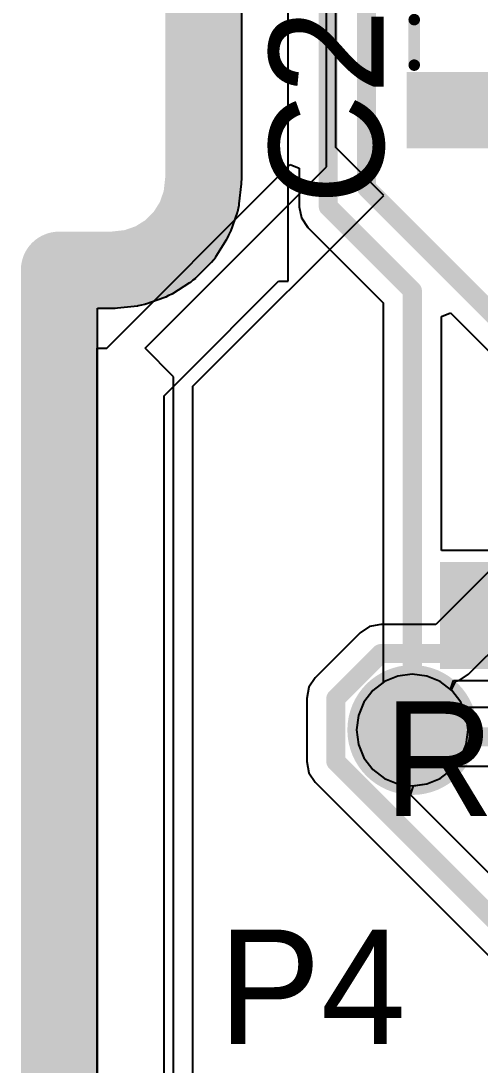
# Model space of a CAD drawing. Header units: millimetres. Extents: x 50.7 to 141.9, y 26.7 to 123.6.
# Drawn here: x 50.67 to 56.78, y 54.47 to 68.36 of the extents above; entities that cross this region are included whole.
import ezdxf

# ---------------------------------------------------------------- set-up
doc = ezdxf.new("R2010")
doc.units = ezdxf.units.MM
for name, color, linetype in [('BottomLayer', 5, 'Continuous'), ('BottomSolder', 6, 'Continuous'), ('InternalPlane1', 76, 'Continuous'), ('InternalPlane3', 216, 'Continuous'), ('MidLayer1', 16, 'Continuous'), ('MidLayer2', 76, 'Continuous'), ('MidLayer3', 90, 'Continuous'), ('MidLayer4', 156, 'Continuous'), ('MultiLayer', 9, 'Continuous'), ('TopLayer', 1, 'Continuous'), ('TopOverlay', 2, 'Continuous'), ('TopPaste', 8, 'Continuous'), ('TopSolder', 216, 'Continuous')]:
    doc.layers.add(name, color=color, linetype=linetype)

msp = doc.modelspace()

# ---------------------------------------------------------------- linework, layer by layer
at = {"layer": 'BottomLayer'}
for p, q in [((54.737, 66.421), (54.737, 77.851)), ((52.324, 64.008), (54.737, 66.421)), ((52.705, 63.627), (52.324, 64.008)), ((59.64, 63.78), (56.193, 60.332)), ((52.705, 27.94), (52.705, 63.627)), ((56.628, 59.669), (59.428, 62.469)), ((55.31, 60.303), (55.184, 60.219)), ((55.335, 60.308), (55.31, 60.303)), ((55.459, 60.332), (55.335, 60.308)), ((56.193, 60.332), (55.459, 60.332)), ((55.184, 60.219), (54.589, 59.624)), ((54.589, 59.624), (54.505, 59.497)), ((56.502, 59.585), (56.628, 59.669)), ((54.505, 59.497), (54.476, 59.349)), ((56.401, 59.462), (56.457, 59.576)), ((56.405, 59.453), (56.401, 59.462)), ((56.523, 59.299), (56.405, 59.453)), ((56.405, 59.453), (56.405, 59.453)), ((56.405, 59.453), (56.405, 59.453)), ((56.457, 59.576), (56.502, 59.585)), ((54.476, 59.349), (54.476, 58.507)), ((56.554, 59.226), (56.523, 59.299)), ((67.837, 59.226), (56.554, 59.226)), ((54.476, 58.507), (54.505, 58.359)), ((54.505, 58.359), (54.589, 58.232)), ((56.251, 58.285), (56.405, 58.403)), ((56.405, 58.403), (56.441, 58.449)), ((56.441, 58.449), (57.317, 58.449)), ((54.589, 58.232), (59.167, 53.655)), ((55.895, 58.187), (56.072, 58.21)), ((56.072, 58.21), (56.251, 58.285)), ((55.854, 58.067), (55.895, 58.187)), ((59.83, 54.091), (55.854, 58.067))]:
    msp.add_line(p, q, dxfattribs=at)
at = {"layer": 'BottomLayer', "const_width": 0.254}
for points in [[(56.353, 59.944), (60.579, 64.17)], [(54.864, 59.349), (55.459, 59.944)], [(55.459, 59.944), (56.353, 59.944)], [(54.864, 58.507), (54.864, 59.349)], [(55.88, 58.928), (55.971, 58.837)], [(55.971, 58.837), (68.331, 58.837)], [(54.864, 58.507), (59.555, 53.816)]]:
    msp.add_lwpolyline(points, dxfattribs=at)
at = {"layer": 'BottomLayer'}
for points, const_width in [([(55.396, 59.944, 1), (55.523, 59.944, 1)], 0.127), ([(55.396, 59.944, 1), (55.523, 59.944, 1)], 0.127), ([(56.29, 59.944, 1), (56.417, 59.944, 1)], 0.127), ([(56.29, 59.944, 1), (56.417, 59.944, 1)], 0.127), ([(54.8, 59.349, 1), (54.927, 59.349, 1)], 0.127), ([(54.8, 59.349, 1), (54.927, 59.349, 1)], 0.127), ([(55.639, 58.928, 1), (56.121, 58.928, 1)], 0.483), ([(55.816, 58.928, 1), (55.944, 58.928, 1)], 0.127), ([(55.907, 58.837, 1), (56.034, 58.837, 1)], 0.127), ([(55.907, 58.837, 1), (56.034, 58.837, 1)], 0.127), ([(54.8, 58.507, 1), (54.927, 58.507, 1)], 0.127), ([(54.8, 58.507, 1), (54.927, 58.507, 1)], 0.127)]:
    msp.add_lwpolyline(points, format="xyb", close=True, dxfattribs=dict(at, const_width=const_width))
at = {"layer": 'BottomSolder', "const_width": 0.584}
msp.add_lwpolyline([(55.588, 58.928, 1), (56.172, 58.928, 1)], format="xyb", close=True, dxfattribs=at)
at = {"layer": 'InternalPlane1'}
for p, q in [((53.611, 66.249), (53.611, 76.909)), ((53.578, 65.925), (53.608, 66.192)), ((53.608, 66.192), (53.609, 66.22)), ((53.609, 66.22), (53.611, 66.249)), ((53.557, 65.827), (53.566, 65.869)), ((53.566, 65.869), (53.576, 65.911)), ((53.576, 65.911), (53.577, 65.918)), ((53.577, 65.918), (53.578, 65.925)), ((53.464, 65.56), (53.553, 65.813)), ((53.553, 65.813), (53.554, 65.82)), ((53.554, 65.82), (53.557, 65.827)), ((53.271, 65.229), (53.414, 65.457)), ((53.414, 65.457), (53.418, 65.463)), ((53.418, 65.463), (53.422, 65.469)), ((53.422, 65.469), (53.44, 65.508)), ((53.44, 65.508), (53.459, 65.546)), ((53.459, 65.546), (53.461, 65.553)), ((53.461, 65.553), (53.464, 65.56)), ((53.2, 65.14), (53.205, 65.145)), ((53.205, 65.145), (53.21, 65.15)), ((53.21, 65.15), (53.236, 65.184)), ((53.236, 65.184), (53.264, 65.217)), ((53.264, 65.217), (53.267, 65.224)), ((53.267, 65.224), (53.271, 65.229)), ((53.01, 64.95), (53.2, 65.14)), ((52.693, 64.736), (52.921, 64.879)), ((52.921, 64.879), (52.926, 64.883)), ((52.926, 64.883), (52.933, 64.886)), ((52.933, 64.886), (52.966, 64.914)), ((52.966, 64.914), (53, 64.94)), ((53, 64.94), (53.005, 64.945)), ((53.005, 64.945), (53.01, 64.95)), ((52.681, 64.728), (52.687, 64.732)), ((52.687, 64.732), (52.693, 64.736)), ((52.281, 64.584), (52.323, 64.593)), ((52.323, 64.593), (52.33, 64.596)), ((52.33, 64.596), (52.337, 64.597)), ((52.337, 64.597), (52.59, 64.686)), ((52.59, 64.686), (52.597, 64.689)), ((52.597, 64.689), (52.604, 64.691)), ((52.604, 64.691), (52.642, 64.71)), ((52.642, 64.71), (52.681, 64.728)), ((51.691, 28.45), (51.691, 64.539)), ((51.691, 64.539), (51.901, 64.539)), ((51.901, 64.539), (51.929, 64.541)), ((51.929, 64.541), (51.958, 64.542)), ((51.958, 64.542), (52.225, 64.572)), ((52.225, 64.572), (52.232, 64.573)), ((52.232, 64.573), (52.239, 64.574)), ((52.239, 64.574), (52.281, 64.584))]:
    msp.add_line(p, q, dxfattribs=at)
at = {"layer": 'InternalPlane1', "const_width": 1.016}
for points in [[(53.101, 66.249), (53.101, 76.909)], [(53.071, 65.982), (53.101, 66.249)], [(52.982, 65.728), (53.071, 65.982)], [(52.839, 65.501), (52.982, 65.728)], [(52.649, 65.311), (52.839, 65.501)], [(52.422, 65.168), (52.649, 65.311)], [(51.901, 65.049), (52.168, 65.079)], [(52.168, 65.079), (52.422, 65.168)], [(51.181, 28.239), (51.181, 65.049)], [(51.181, 65.049), (51.901, 65.049)]]:
    msp.add_lwpolyline(points, dxfattribs=at)
at = {"layer": 'InternalPlane1'}
for points, const_width in [([(52.847, 66.249, 1), (53.355, 66.249, 1)], 0.508), ([(52.847, 66.249, 1), (53.355, 66.249, 1)], 0.508), ([(52.817, 65.982, 1), (53.325, 65.982, 1)], 0.508), ([(52.817, 65.982, 1), (53.325, 65.982, 1)], 0.508), ([(52.728, 65.728, 1), (53.236, 65.728, 1)], 0.508), ([(52.728, 65.728, 1), (53.236, 65.728, 1)], 0.508), ([(52.585, 65.501, 1), (53.093, 65.501, 1)], 0.508), ([(52.585, 65.501, 1), (53.093, 65.501, 1)], 0.508), ([(52.395, 65.311, 1), (52.903, 65.311, 1)], 0.508), ([(52.395, 65.311, 1), (52.903, 65.311, 1)], 0.508), ([(51.914, 65.079, 1), (52.422, 65.079, 1)], 0.508), ([(51.914, 65.079, 1), (52.422, 65.079, 1)], 0.508), ([(52.168, 65.168, 1), (52.676, 65.168, 1)], 0.508), ([(52.168, 65.168, 1), (52.676, 65.168, 1)], 0.508), ([(50.927, 65.049, 1), (51.435, 65.049, 1)], 0.508), ([(50.927, 65.049, 1), (51.435, 65.049, 1)], 0.508), ([(51.647, 65.049, 1), (52.155, 65.049, 1)], 0.508), ([(51.647, 65.049, 1), (52.155, 65.049, 1)], 0.508), ([(55.448, 58.928, 1), (56.312, 58.928, 1)], 0.864)]:
    msp.add_lwpolyline(points, format="xyb", close=True, dxfattribs=dict(at, const_width=const_width))
at = {"layer": 'InternalPlane3'}
for p, q in [((53.611, 66.249), (53.611, 76.909)), ((53.578, 65.925), (53.608, 66.192)), ((53.608, 66.192), (53.609, 66.22)), ((53.609, 66.22), (53.611, 66.249)), ((53.557, 65.827), (53.566, 65.869)), ((53.566, 65.869), (53.576, 65.911)), ((53.576, 65.911), (53.577, 65.918)), ((53.577, 65.918), (53.578, 65.925)), ((53.464, 65.56), (53.553, 65.813)), ((53.553, 65.813), (53.554, 65.82)), ((53.554, 65.82), (53.557, 65.827)), ((53.271, 65.229), (53.414, 65.457)), ((53.414, 65.457), (53.418, 65.463)), ((53.418, 65.463), (53.422, 65.469)), ((53.422, 65.469), (53.44, 65.508)), ((53.44, 65.508), (53.459, 65.546)), ((53.459, 65.546), (53.461, 65.553)), ((53.461, 65.553), (53.464, 65.56)), ((53.2, 65.14), (53.205, 65.145)), ((53.205, 65.145), (53.21, 65.15)), ((53.21, 65.15), (53.236, 65.184)), ((53.236, 65.184), (53.264, 65.217)), ((53.264, 65.217), (53.267, 65.224)), ((53.267, 65.224), (53.271, 65.229)), ((53.01, 64.95), (53.2, 65.14)), ((52.693, 64.736), (52.921, 64.879)), ((52.921, 64.879), (52.926, 64.883)), ((52.926, 64.883), (52.933, 64.886)), ((52.933, 64.886), (52.966, 64.914)), ((52.966, 64.914), (53, 64.94)), ((53, 64.94), (53.005, 64.945)), ((53.005, 64.945), (53.01, 64.95)), ((52.681, 64.728), (52.687, 64.732)), ((52.687, 64.732), (52.693, 64.736)), ((52.281, 64.584), (52.323, 64.593)), ((52.323, 64.593), (52.33, 64.596)), ((52.33, 64.596), (52.337, 64.597)), ((52.337, 64.597), (52.59, 64.686)), ((52.59, 64.686), (52.597, 64.689)), ((52.597, 64.689), (52.604, 64.691)), ((52.604, 64.691), (52.642, 64.71)), ((52.642, 64.71), (52.681, 64.728)), ((51.691, 28.45), (51.691, 64.539)), ((51.691, 64.539), (51.901, 64.539)), ((51.901, 64.539), (51.929, 64.541)), ((51.929, 64.541), (51.958, 64.542)), ((51.958, 64.542), (52.225, 64.572)), ((52.225, 64.572), (52.232, 64.573)), ((52.232, 64.573), (52.239, 64.574)), ((52.239, 64.574), (52.281, 64.584))]:
    msp.add_line(p, q, dxfattribs=at)
at = {"layer": 'InternalPlane3', "const_width": 1.016}
for points in [[(53.101, 66.249), (53.101, 76.909)], [(53.071, 65.982), (53.101, 66.249)], [(52.982, 65.728), (53.071, 65.982)], [(52.839, 65.501), (52.982, 65.728)], [(52.649, 65.311), (52.839, 65.501)], [(52.422, 65.168), (52.649, 65.311)], [(51.901, 65.049), (52.168, 65.079)], [(52.168, 65.079), (52.422, 65.168)], [(51.181, 28.239), (51.181, 65.049)], [(51.181, 65.049), (51.901, 65.049)]]:
    msp.add_lwpolyline(points, dxfattribs=at)
at = {"layer": 'InternalPlane3'}
for points, const_width in [([(52.847, 66.249, 1), (53.355, 66.249, 1)], 0.508), ([(52.847, 66.249, 1), (53.355, 66.249, 1)], 0.508), ([(52.817, 65.982, 1), (53.325, 65.982, 1)], 0.508), ([(52.817, 65.982, 1), (53.325, 65.982, 1)], 0.508), ([(52.728, 65.728, 1), (53.236, 65.728, 1)], 0.508), ([(52.728, 65.728, 1), (53.236, 65.728, 1)], 0.508), ([(52.585, 65.501, 1), (53.093, 65.501, 1)], 0.508), ([(52.585, 65.501, 1), (53.093, 65.501, 1)], 0.508), ([(52.395, 65.311, 1), (52.903, 65.311, 1)], 0.508), ([(52.395, 65.311, 1), (52.903, 65.311, 1)], 0.508), ([(51.914, 65.079, 1), (52.422, 65.079, 1)], 0.508), ([(51.914, 65.079, 1), (52.422, 65.079, 1)], 0.508), ([(52.168, 65.168, 1), (52.676, 65.168, 1)], 0.508), ([(52.168, 65.168, 1), (52.676, 65.168, 1)], 0.508), ([(50.927, 65.049, 1), (51.435, 65.049, 1)], 0.508), ([(50.927, 65.049, 1), (51.435, 65.049, 1)], 0.508), ([(51.647, 65.049, 1), (52.155, 65.049, 1)], 0.508), ([(51.647, 65.049, 1), (52.155, 65.049, 1)], 0.508), ([(55.448, 58.928, 1), (56.312, 58.928, 1)], 0.864)]:
    msp.add_lwpolyline(points, format="xyb", close=True, dxfattribs=dict(at, const_width=const_width))
at = {"layer": 'MidLayer1', "const_width": 0.483}
msp.add_lwpolyline([(55.639, 58.928, 1), (56.121, 58.928, 1)], format="xyb", close=True, dxfattribs=at)
at = {"layer": 'MidLayer2', "const_width": 0.483}
msp.add_lwpolyline([(55.639, 58.928, 1), (56.121, 58.928, 1)], format="xyb", close=True, dxfattribs=at)
at = {"layer": 'MidLayer3'}
for p, q in [((54.864, 66.675), (54.864, 78.613)), ((55.499, 66.04), (54.864, 66.675)), ((52.959, 63.5), (55.499, 66.04)), ((52.959, 62.992), (52.959, 63.5)), ((52.959, 31.369), (52.959, 62.992)), ((55.688, 59.646), (55.509, 59.571)), ((55.88, 59.671), (55.688, 59.646)), ((56.072, 59.646), (55.88, 59.671)), ((56.251, 59.571), (56.072, 59.646)), ((55.355, 59.453), (55.237, 59.299)), ((55.509, 59.571), (55.355, 59.453)), ((56.405, 59.453), (56.251, 59.571)), ((56.523, 59.299), (56.405, 59.453)), ((55.237, 59.299), (55.162, 59.12)), ((56.598, 59.12), (56.523, 59.299)), ((55.162, 59.12), (55.137, 58.928)), ((56.623, 58.928), (56.598, 59.12)), ((55.137, 58.928), (55.162, 58.736)), ((56.598, 58.736), (56.623, 58.928)), ((55.162, 58.736), (55.237, 58.557)), ((56.523, 58.557), (56.598, 58.736)), ((55.237, 58.557), (55.355, 58.403)), ((56.405, 58.403), (56.523, 58.557)), ((55.355, 58.403), (55.509, 58.285)), ((56.251, 58.285), (56.405, 58.403)), ((55.509, 58.285), (55.688, 58.21)), ((55.688, 58.21), (55.88, 58.185)), ((55.88, 58.185), (56.072, 58.21)), ((56.072, 58.21), (56.251, 58.285))]:
    msp.add_line(p, q, dxfattribs=at)
at = {"layer": 'MidLayer3', "const_width": 0.483}
msp.add_lwpolyline([(55.639, 58.928, 1), (56.121, 58.928, 1)], format="xyb", close=True, dxfattribs=at)
at = {"layer": 'MidLayer4'}
for p, q in [((54.229, 64.897), (54.229, 78.105)), ((52.832, 63.627), (54.102, 64.897)), ((54.102, 64.897), (54.229, 64.897)), ((52.578, 63.373), (52.832, 63.627)), ((52.578, 29.972), (52.578, 63.373)), ((55.688, 59.646), (55.509, 59.571)), ((55.88, 59.671), (55.688, 59.646)), ((56.072, 59.646), (55.88, 59.671)), ((56.251, 59.571), (56.072, 59.646)), ((55.355, 59.453), (55.237, 59.299)), ((55.509, 59.571), (55.355, 59.453)), ((56.405, 59.453), (56.251, 59.571)), ((56.523, 59.299), (56.405, 59.453)), ((55.237, 59.299), (55.162, 59.12)), ((56.598, 59.12), (56.523, 59.299)), ((55.162, 59.12), (55.137, 58.928)), ((56.623, 58.928), (56.598, 59.12)), ((55.137, 58.928), (55.162, 58.736)), ((56.598, 58.736), (56.623, 58.928)), ((55.162, 58.736), (55.237, 58.557)), ((56.523, 58.557), (56.598, 58.736)), ((55.237, 58.557), (55.355, 58.403)), ((56.405, 58.403), (56.523, 58.557)), ((55.355, 58.403), (55.509, 58.285)), ((56.251, 58.285), (56.405, 58.403)), ((55.509, 58.285), (55.688, 58.21)), ((55.688, 58.21), (55.88, 58.185)), ((55.88, 58.185), (56.072, 58.21)), ((56.072, 58.21), (56.251, 58.285))]:
    msp.add_line(p, q, dxfattribs=at)
at = {"layer": 'MidLayer4', "const_width": 0.483}
msp.add_lwpolyline([(55.639, 58.928, 1), (56.121, 58.928, 1)], format="xyb", close=True, dxfattribs=at)
at = {"layer": 'MultiLayer', "const_width": 0.483}
msp.add_lwpolyline([(55.639, 58.928, 1), (56.121, 58.928, 1)], format="xyb", close=True, dxfattribs=at)
at = {"layer": 'TopLayer'}
for p, q in [((54.102, 66.294), (54.257, 66.449)), ((54.257, 66.449), (54.374, 66.4)), ((54.374, 66.4), (54.374, 65.888)), ((51.816, 64.008), (54.102, 66.294)), ((54.374, 65.888), (54.404, 65.739)), ((54.404, 65.739), (54.488, 65.613)), ((54.488, 65.613), (55.492, 64.609)), ((55.492, 64.609), (55.492, 59.558)), ((56.268, 64.428), (56.386, 64.477)), ((56.386, 64.477), (59.472, 61.391)), ((56.268, 61.316), (56.268, 64.428)), ((51.689, 29.083), (51.689, 64.008)), ((51.689, 64.008), (51.816, 64.008)), ((57.418, 61.316), (56.268, 61.316)), ((55.355, 59.453), (55.237, 59.299)), ((55.492, 59.558), (55.355, 59.453)), ((56.386, 59.468), (56.427, 59.588)), ((56.405, 59.453), (56.386, 59.468)), ((56.523, 59.299), (56.405, 59.453)), ((56.427, 59.588), (57.083, 59.588)), ((55.237, 59.299), (55.162, 59.12)), ((56.598, 59.12), (56.523, 59.299)), ((55.162, 59.12), (55.137, 58.928)), ((56.623, 58.928), (56.598, 59.12)), ((55.137, 58.928), (55.162, 58.736)), ((56.598, 58.736), (56.623, 58.928)), ((55.162, 58.736), (55.237, 58.557)), ((56.523, 58.557), (56.598, 58.736)), ((55.237, 58.557), (55.355, 58.403)), ((56.405, 58.403), (56.523, 58.557)), ((55.355, 58.403), (55.509, 58.285)), ((56.251, 58.285), (56.405, 58.403)), ((55.509, 58.285), (55.688, 58.21)), ((55.688, 58.21), (55.88, 58.185)), ((55.88, 58.185), (56.072, 58.21)), ((56.072, 58.21), (56.251, 58.285))]:
    msp.add_line(p, q, dxfattribs=at)
at = {"layer": 'TopLayer', "const_width": 0.254}
for points in [[(54.762, 65.888), (54.762, 74.701)], [(55.27, 66.142), (55.27, 72.936)], [(56.642, 67.299), (57.658, 66.283)], [(55.27, 66.142), (59.746, 61.666)], [(54.762, 65.888), (55.88, 64.77)], [(55.88, 58.837), (55.88, 64.77)], [(56.769, 60.452), (57.647, 59.574)]]:
    msp.add_lwpolyline(points, dxfattribs=at)
at = {"layer": 'TopLayer'}
for points, const_width in [([(56.578, 67.299, 1), (56.705, 67.299, 1)], 0.127), ([(55.207, 66.142, 1), (55.334, 66.142, 1)], 0.127), ([(55.207, 66.142, 1), (55.334, 66.142, 1)], 0.127), ([(54.699, 65.888, 1), (54.826, 65.888, 1)], 0.127), ([(54.699, 65.888, 1), (54.826, 65.888, 1)], 0.127), ([(55.816, 64.77, 1), (55.944, 64.77, 1)], 0.127), ([(55.816, 64.77, 1), (55.944, 64.77, 1)], 0.127), ([(56.705, 60.452, 1), (56.833, 60.452, 1)], 0.127), ([(55.639, 58.928, 1), (56.121, 58.928, 1)], 0.483), ([(55.816, 58.837, 1), (55.944, 58.837, 1)], 0.127)]:
    msp.add_lwpolyline(points, format="xyb", close=True, dxfattribs=dict(at, const_width=const_width))
for points in [[(57.125, 66.766), (57.125, 67.578), (55.905, 66.766), (55.905, 67.578)], [(56.352, 59.842), (57.164, 59.842), (56.352, 61.062), (57.164, 61.062)]]:
    msp.add_solid(points, dxfattribs=at)
at = {"layer": 'TopOverlay', "const_width": 0.152}
msp.add_lwpolyline([(55.905, 67.772), (55.905, 68.377)], dxfattribs=at)
at = {"layer": 'TopOverlay', "const_width": 0.0762}
for points in [[(55.867, 68.377, 1), (55.944, 68.377, 1)], [(55.867, 67.772, 1), (55.944, 67.772, 1)]]:
    msp.add_lwpolyline(points, format="xyb", close=True, dxfattribs=at)
at = {"layer": 'TopPaste'}
for points in [[(57.125, 66.766), (57.125, 67.578), (55.905, 66.766), (55.905, 67.578)], [(56.352, 59.842), (57.164, 59.842), (56.352, 61.062), (57.164, 61.062)]]:
    msp.add_solid(points, dxfattribs=at)
at = {"layer": 'TopSolder', "const_width": 0.584}
msp.add_lwpolyline([(55.588, 58.928, 1), (56.172, 58.928, 1)], format="xyb", close=True, dxfattribs=at)
at = {"layer": 'TopSolder'}
for points in [[(57.226, 66.664), (57.226, 67.68), (55.804, 66.664), (55.804, 67.68)], [(56.25, 59.741), (57.266, 59.741), (56.25, 61.163), (57.266, 61.163)]]:
    msp.add_solid(points, dxfattribs=at)

# ---------------------------------------------------------------- texts
at = {"layer": 'TopOverlay'}
msp.add_text('C27', height=1.524, rotation=90, dxfattribs=at).set_placement((55.499, 65.913))
for s, p in [('Rs2', (55.499, 57.785)), ('P4', (53.302, 54.75))]:
    msp.add_text(s, height=1.524, dxfattribs=at).set_placement(p)

doc.saveas('drawing.dxf')
